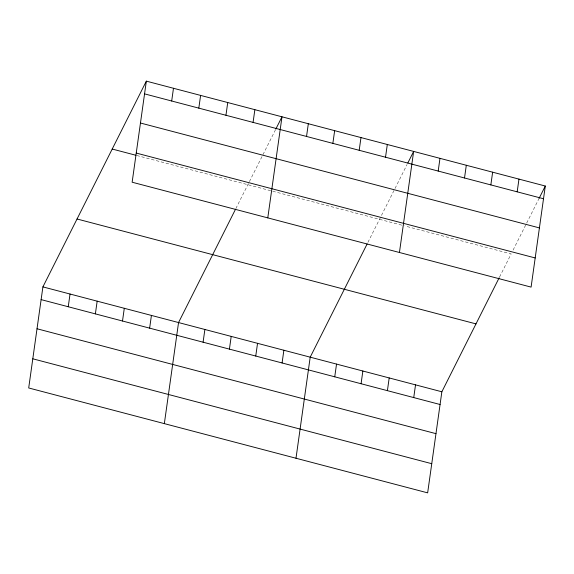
<?xml version="1.0" encoding="UTF-8"?>
<svg xmlns="http://www.w3.org/2000/svg" width="574" height="574" viewBox="0 0 574 574"><rect width="100%" height="100%" fill="white"/><g stroke="black" fill="none" stroke-linecap="round" stroke-linejoin="round"><path stroke-width="0.43" stroke-dasharray="2.87 2.15" d="M235.864 208.549L249.023 182.388M249.41 181.614L275.398 129.925M367.92 242.372L394.639 189.226M395.027 188.459L407.052 164.537M499.574 276.984L511.161 253.93L405.84 226.242M513.106 250.07L526.293 223.838M526.681 223.071L539.094 198.382M136.799 155.504L404.139 225.79"/><path stroke-width="0.86" d="M146.348 81.142L132.142 182.216L531.094 287.108L545.3 186.033L146.348 81.142L42.907 286.892L28.7 387.967L427.652 492.858L441.858 391.784L499.172 277.78M68.249 306.746L70.035 294.024M95.377 313.878L97.164 301.156M122.506 321.01L124.293 308.288M171.691 101.002L173.477 88.274M149.635 328.141L151.421 315.42M198.819 108.134L200.606 95.413M164.343 423.626L178.55 322.552L235.469 209.345M225.948 115.266L227.734 102.545M203.088 342.197L204.882 329.476M253.077 122.398L254.863 109.677M229.421 349.121L231.207 336.4M267.785 217.883L281.992 116.809L275.785 129.15M255.753 356.045L257.539 343.324M306.538 136.454L308.324 123.733M282.085 362.969L283.872 350.24M332.863 143.378L334.656 130.65M295.997 458.239L310.204 357.164L367.123 243.957M359.195 150.302L360.981 137.573M334.742 376.809L336.536 364.088M385.527 157.219L387.314 144.497M361.075 383.733L362.861 371.012M399.439 252.495L413.646 151.421L407.827 162.994M387.407 390.657L389.194 377.936M438.192 171.066L439.978 158.345M413.739 397.581L415.526 384.86M464.517 177.99L466.31 165.269M490.849 184.914L492.636 172.193M517.181 191.838L518.968 179.11M539.094 198.382L545.3 186.033M144.562 93.871L543.513 198.755M140.465 123.023L539.417 227.914M136.239 153.064L535.19 257.956M112.21 149.039L135.952 155.281M77.045 218.995L475.99 323.887M42.907 286.892L441.858 391.784M41.12 299.614L440.071 404.505M37.023 328.766L435.967 433.657M32.797 358.807L431.748 463.699"/></g></svg>
